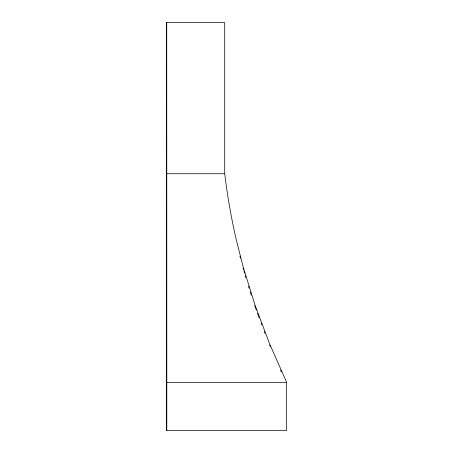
<?xml version="1.0" encoding="UTF-8"?>
<svg xmlns="http://www.w3.org/2000/svg" width="453" height="453" viewBox="0 0 453 453"><rect width="100%" height="100%" fill="white"/><g stroke="black" fill="none" stroke-linecap="round" stroke-linejoin="round"><path stroke-width="0.68" d="M166.732 173.737L224.722 173.737A619.959 612.365 90 0 0 236.307 239.886L242.916 266.007L254.954 304.937L269.541 343.691L286.664 382.383L286.664 430.35L166.336 430.35L166.336 22.65L224.722 22.65L224.722 173.737M166.732 22.65L166.806 382.383L286.664 382.383M280.492 370.101L281.347 371.941M269.626 344.976L270.441 346.913M264.207 331.432L264.977 333.368M261.036 323.034L261.76 324.971M254.75 305.588L256.347 310.112M257.491 313.346L259.093 317.87M250.226 291.987L251.302 295.226M248.425 286.149L249.025 288.097M243.051 267.961L243.612 269.909M243.986 271.211L244.541 273.159M245.288 275.764L245.849 277.712M239.914 256.228L240.43 258.182M166.806 382.383L166.806 430.35"/></g></svg>
